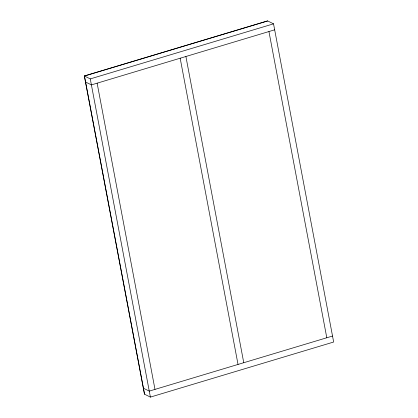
<?xml version="1.0" encoding="UTF-8"?>
<svg xmlns="http://www.w3.org/2000/svg" width="418" height="418" viewBox="0 0 418 418"><rect width="100%" height="100%" fill="white"/><g stroke="black" fill="none" stroke-linecap="round" stroke-linejoin="round"><path stroke-width="0.63" d="M84.342 75.971L267.604 20.9L273.534 23.836L333.658 342.029L150.396 397.1L144.466 394.164L84.342 75.971L90.272 78.908L273.534 23.836M267.708 20.952L84.446 76.024L144.571 394.216M274.668 29.824L91.401 84.896L85.575 82.006M332.524 336.041L149.263 391.117L143.437 388.228M268.936 31.543L326.798 337.765M185.895 56.498L243.757 362.719M180.168 58.217L238.03 364.439M97.128 83.172L154.989 389.393M90.272 78.908L150.396 397.1"/></g></svg>
